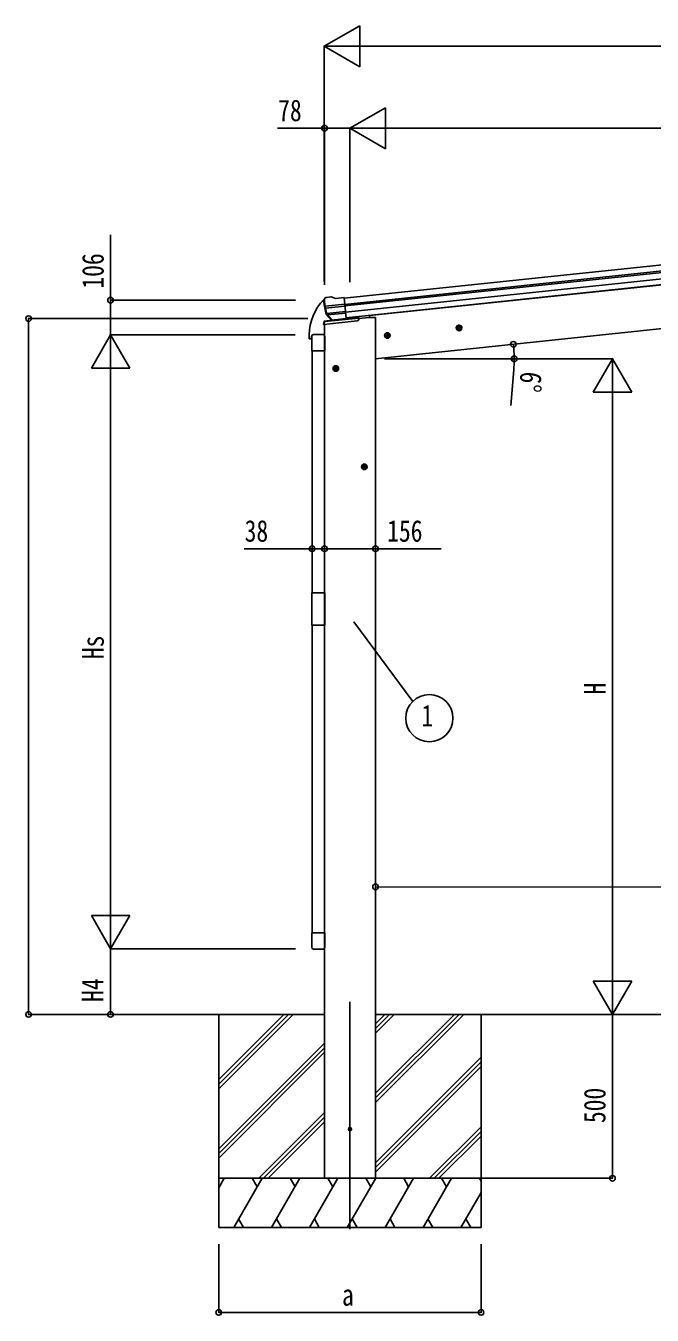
# Model space of a CAD drawing. Units: millimetres, scale not verified. Extents: x -10512 to 10512, y -7425 to 7425.
# Drawn here: x -7008 to -5097, y -5108 to -1174 of the extents above; entities that cross this region are included whole.
import ezdxf
from ezdxf.enums import TextEntityAlignment as Align

# ---------------------------------------------------------------- set-up
doc = ezdxf.new("R2010")
doc.units = ezdxf.units.MM
doc.header["$LTSCALE"] = 30
for name, color, linetype in [('0-3_YKK_12', 2, 'Continuous'), ('0-4_YKK_13', 4, 'Continuous'), ('0-5_YKK_A1', 4, 'Continuous'), ('0-6_YKK_D', 6, 'Continuous')]:
    doc.layers.add(name, color=color, linetype=linetype)
doc.styles.add('ＭＳ ゴシック', font='')
doc.styles.get('ＭＳ ゴシック').set_extended_font_data('MS Gothic')

msp = doc.modelspace()

# ---------------------------------------------------------------- linework, layer by layer
at = {"layer": '0-3_YKK_12'}
msp.add_line((-6019.24, -4151.91), (-6019.24, -4845.23), dxfattribs=at)
at = {"layer": '0-4_YKK_13'}
for p, q in [((-6094.49, -2004.67), (-6097.99, -2008.99)), ((-6094.49, -2004.67), (-6094.49, -2004.67)), ((-6091.13, -2002.85), (-6091.13, -2002.85)), ((-6063.56, -2005.98), (-6037.04, -2003.2)), ((-6030.25, -2067.75), (-6037.04, -2003.2)), ((-6099.28, -2013.76), (-6099.36, -2011.89)), ((-6097.99, -2008.99), (-6098.69, -2009.85)), ((-6034.88, -2023.73), (-6094.62, -2030)), ((-6093.87, -2035.84), (-6034.27, -2029.58)), ((-6099.41, -2085.67), (-6098.17, -2076.25)), ((-6098.41, -2085.56), (-5996.89, -2074.89)), ((-6097.19, -2076.31), (-6098.41, -2085.56)), ((-6098.41, -2085.56), (-6097.19, -2076.31)), ((-6096.67, -2076.33), (-6097.88, -2085.51)), ((-6097.19, -2076.31), (-6097.29, -2075.39)), ((-6097.29, -2075.39), (-6097.19, -2076.31)), ((-5992.41, -2065.3), (-6097.19, -2076.31)), ((-6097.19, -2076.31), (-5992.41, -2065.3)), ((-5992.41, -2065.37), (-6096.67, -2076.33)), ((-6095.74, -2076.74), (-6095.8, -2076.24)), ((-5992.41, -2065.88), (-6095.74, -2076.74)), ((-6076.36, -2071.4), (-6090.05, -2055.65)), ((-6089.57, -2052.06), (-6032.53, -2046.06)), ((-6075.42, -2070.77), (-6088.47, -2054.83)), ((-6087.24, -2056.33), (-6032.06, -2050.53)), ((-6066.06, -2071.51), (-6073.75, -2072.32)), ((-6073.65, -2072.08), (-6030.28, -2067.52)), ((-6065.78, -2071.58), (-6066.06, -2071.51)), ((-6040.45, -2068.91), (-6065.78, -2071.58)), ((-6040.2, -2068.79), (-6040.45, -2068.91)), ((-6030.25, -2067.75), (-6040.2, -2068.79)), ((-6027.41, -2068.05), (-6027.41, -2069.55)), ((-5992.41, -2069.92), (-5992.41, -2065.3)), ((-6143.24, -2117.2), (-6143.24, -2128.96)), ((-6135.98, -2122.2), (-6135.98, -2128.96)), ((-6135.74, -2165.69), (-6135.74, -2121.99)), ((-6130.24, -2116.49), (-6101.24, -2116.49)), ((-6129.98, -2116.2), (-6096.74, -2116.2)), ((-6098.41, -2085.56), (-6099.41, -2085.67)), ((-6095.74, -2121.99), (-6095.74, -2165.69)), ((-6142.74, -2129.46), (-6136.48, -2129.46)), ((-6095.74, -2165.69), (-6135.74, -2165.69)), ((-6135.74, -3941.69), (-6135.74, -3985.39)), ((-6095.74, -3941.69), (-6135.74, -3941.69)), ((-6095.74, -3985.39), (-6095.74, -3941.69)), ((-6130.24, -3990.89), (-6101.24, -3990.89))]:
    msp.add_line(p, q, dxfattribs=at)
for points in [[(-6077.64, -2001.43), (-6077.65, -2001.43), (-6091.13, -2002.85)], [(-6063.56, -2005.98), (-6076.35, -2001.58), (-6076.36, -2001.58)], [(-6097.29, -2075.39), (-5992.41, -2064.37), (-5992.41, -2065.3)]]:
    msp.add_lwpolyline(points, dxfattribs=at)
msp.add_lwpolyline([(-6135.74, -2904.69), (-6095.74, -2904.69), (-6095.74, -3002.69), (-6135.74, -3002.69)], close=True, dxfattribs=at)
msp.add_circle((-6018.99, -4540.15), 5, dxfattribs=at)
for centre, radius, start, end in [((-6090.61, -2007.82), 5, 96.04426, 140.95574), ((-6077.33, -2004.42), 3, 71.02369, 95.97631), ((-5990.98, -2117.2), 152.26, 135.14293, 180), ((-5898.38, -1992.65), 202, 186, 197.86084), ((-6098.56, -2010.16), 0.5, 86.79478, 135.14293), ((-5905.45, -1994.69), 192.44, 185.42422, 190.5729), ((-6139.34, -2037.35), 45.32, 6.35482, 9.32878), ((-6096.65, -2036.21), 2.74, 7.56588, 12.97849), ((-6093.77, -2037.19), 1.35, 94.08073, 96.8395), ((-5898.38, -1992.65), 200.2, 192.46117, 197.79991), ((-6097.91, -2079.91), 3.66, 78.7113, 94.17753), ((-6097.91, -2079.91), 3.66, 78.7113, 94.17753), ((-6097.18, -2076.38), 1, 96, 172.5), ((-6087.79, -2053.68), 3, 197.86084, 221), ((-6086.14, -2052.93), 3, 197.79991, 219.30889), ((-6074.1, -2069.44), 2.99, 220.99261, 266.7283), ((-5997.41, -2069.92), 5, 276, 0), ((-6129.98, -2122.2), 6, 90, 180), ((-6130.24, -2121.99), 5.5, 90, 180), ((-6101.24, -2121.99), 5.5, 0, 90), ((-6142.74, -2128.96), 0.5, 180, 270), ((-6136.48, -2128.96), 0.5, 270, 0), ((-6130.24, -3985.39), 5.5, 180, 270), ((-6101.24, -3985.39), 5.5, 270, 0)]:
    msp.add_arc(centre, radius, start, end, dxfattribs=at)
for centre, major_axis, ratio, start_param, end_param in [((-6096.35, -2011.74), (1.9, 2.34), 0.995767, 1.5707963, 2.2972137), ((-6092.81, -2007.36), (-5.48, -2.51), 0.24881, 5.8190815, 5.8226003), ((-6097.15, -2012.9), (-0.38, 5.97), 0.020485, 4.7140547, 5.6117533), ((-5896.07, -2014.59), (-20.92, 199.05), 0.994373, 1.5554317, 1.5718064), ((-6076.4, -2069.36), (-1.71, 2.84), 0.040856, 4.1415604, 4.1696818), ((-6073.97, -2069.1), (-0.51, 2.96), 0.642905, 2.0792573, 3.037247), ((-6074.01, -2069.21), (-3.02, -2.79), 0.650902, 0.9542299, 1.0270405), ((-6074.06, -2069.33), (-1.1, -2.8), 0.997631, 0.3902369, 0.4789948)]:
    msp.add_ellipse(centre, major_axis=major_axis, ratio=ratio, start_param=start_param, end_param=end_param, dxfattribs=at)
at = {"layer": '0-5_YKK_A1'}
for p, q in [((-6036.83, -2005.19), (-4040.74, -1795.39)), ((-6034.84, -2024.08), (-4038.76, -1814.28)), ((-6034.41, -2028.26), (-4038.32, -1818.46)), ((-6032.32, -2048.12), (-4036.23, -1838.32)), ((-4034.47, -1855.06), (-6030.56, -2064.86)), ((-4034.37, -1856.05), (-5959.66, -2058.41)), ((-4013.9, -1987.64), (-5941.24, -2190.21)), ((-5959.66, -2058.41), (-5959.05, -2064.21)), ((-5941.24, -4690.21), (-5941.24, -2064.21)), ((-6096.74, -4690.21), (-6096.74, -2085.39)), ((-5895.08, -2117.99), (-5914.97, -2120.08)), ((-5905.81, -2111.57), (-5911.88, -2115.98)), ((-5911.88, -2115.98), (-5911.09, -2123.44)), ((-5911.09, -2123.44), (-5904.24, -2126.5)), ((-5903.98, -2128.98), (-5906.07, -2109.09)), ((-5898.95, -2114.62), (-5905.81, -2111.57)), ((-5676.28, -2094.99), (-5696.17, -2097.08)), ((-5687.01, -2088.57), (-5693.08, -2092.98)), ((-5693.08, -2092.98), (-5692.3, -2100.45)), ((-5692.3, -2100.45), (-5685.44, -2103.5)), ((-5685.18, -2105.98), (-5687.27, -2086.09)), ((-5680.15, -2091.62), (-5687.01, -2088.57)), ((-6134.74, -2165.69), (-6134.74, -2904.69)), ((-6096.74, -2165.69), (-6096.74, -2904.69)), ((-6052.24, -2219.76), (-6072.24, -2219.76)), ((-6062.24, -2212.25), (-6068.74, -2216.01)), ((-6068.74, -2216.01), (-6068.74, -2223.51)), ((-6068.74, -2223.51), (-6062.24, -2227.26)), ((-6062.24, -2229.76), (-6062.24, -2209.76)), ((-6055.74, -2216.01), (-6062.24, -2212.25)), ((-5975.24, -2512.25), (-5981.74, -2516.01)), ((-5981.74, -2516.01), (-5981.74, -2523.51)), ((-5975.24, -2529.76), (-5975.24, -2509.76)), ((-5968.74, -2516.01), (-5975.24, -2512.25)), ((-5965.24, -2519.76), (-5985.24, -2519.76)), ((-5981.74, -2523.51), (-5975.24, -2527.26)), ((-6134.74, -3002.69), (-6134.74, -3941.69)), ((-6096.74, -3941.69), (-6096.74, -3002.69)), ((-6547.87, -4190.21), (-6096.74, -4190.21)), ((-6419.24, -4416.84), (-6192.61, -4190.21)), ((-6419.24, -4402.69), (-6206.75, -4190.21)), ((-6419.24, -4388.55), (-6220.89, -4190.21)), ((-6419.24, -4190.27), (-6419.24, -4840.21)), ((-5941.24, -4190.21), (-3292.76, -4190.21)), ((-5941.24, -4459.34), (-5672.11, -4190.21)), ((-5941.24, -4445.19), (-5686.25, -4190.21)), ((-5941.24, -4431.05), (-5700.39, -4190.21)), ((-5941.24, -4247.15), (-5884.3, -4190.21)), ((-5941.24, -4233), (-5898.44, -4190.21)), ((-5941.24, -4218.86), (-5912.58, -4190.21)), ((-5619.24, -4190.27), (-5619.24, -4840.21)), ((-6419.24, -4600.68), (-6097.24, -4278.69)), ((-6419.24, -4614.83), (-6097.24, -4292.83)), ((-6419.24, -4628.97), (-6097.24, -4306.97)), ((-5941.24, -4643.18), (-5619.24, -4321.19)), ((-5941.24, -4657.32), (-5619.24, -4335.33)), ((-5941.24, -4671.47), (-5619.24, -4349.47)), ((-6296.63, -4690.21), (-6097.24, -4490.82)), ((-6282.49, -4690.21), (-6097.24, -4504.96)), ((-6268.34, -4690.21), (-6097.24, -4519.1)), ((-5776.13, -4690.21), (-5619.24, -4533.32)), ((-5761.99, -4690.21), (-5619.24, -4547.46)), ((-5747.84, -4690.21), (-5619.24, -4561.6)), ((-5619.24, -4690.21), (-6419.24, -4690.21)), ((-6419.24, -4719.15), (-6402.53, -4690.21)), ((-6417.53, -4716.19), (-6419.24, -4713.23)), ((-6373.66, -4840.21), (-6287.06, -4690.21)), ((-6302.06, -4716.19), (-6317.06, -4690.21)), ((-6258.19, -4840.21), (-6171.59, -4690.21)), ((-6186.59, -4716.19), (-6201.59, -4690.21)), ((-6142.72, -4840.21), (-6056.12, -4690.21)), ((-6071.12, -4716.19), (-6086.12, -4690.21)), ((-6027.25, -4840.21), (-5940.65, -4690.21)), ((-5955.65, -4716.19), (-5970.65, -4690.21)), ((-5911.78, -4840.21), (-5825.18, -4690.21)), ((-5840.18, -4716.19), (-5855.18, -4690.21)), ((-5796.31, -4840.21), (-5709.71, -4690.21)), ((-5724.71, -4716.19), (-5739.71, -4690.21)), ((-5619.24, -4698.87), (-5624.24, -4690.21)), ((-5680.84, -4840.21), (-5619.24, -4733.5)), ((-6358.66, -4814.23), (-6343.66, -4840.21)), ((-6243.19, -4814.23), (-6228.19, -4840.21)), ((-6127.72, -4814.23), (-6112.72, -4840.21)), ((-6012.25, -4814.23), (-5997.25, -4840.21)), ((-5896.78, -4814.23), (-5881.78, -4840.21)), ((-5781.31, -4814.23), (-5766.31, -4840.21)), ((-5665.84, -4814.23), (-5650.85, -4840.21)), ((-6419.24, -4840.21), (-5619.24, -4840.21))]:
    msp.add_line(p, q, dxfattribs=at)
for points in [[(-5941.24, -2064.21), (-5961.24, -2064.21), (-5992.41, -2067.48)], [(-5904.24, -2126.5), (-5898.17, -2122.08), (-5898.95, -2114.62)], [(-5685.44, -2103.5), (-5679.37, -2099.09), (-5680.15, -2091.62)], [(-6062.24, -2227.26), (-6055.74, -2223.51), (-6055.74, -2216.01)], [(-5975.24, -2527.26), (-5968.74, -2523.51), (-5968.74, -2516.01)]]:
    msp.add_lwpolyline(points, dxfattribs=at)
for centre, radius in [((-5905.02, -2119.03), 8.5), ((-5905.02, -2119.03), 7.7), ((-5905.02, -2119.03), 6.5), ((-5686.23, -2096.04), 8.5), ((-5686.23, -2096.04), 7.7), ((-5686.23, -2096.04), 6.5), ((-6062.24, -2219.76), 8.5), ((-6062.24, -2219.76), 7.7), ((-6062.24, -2219.76), 6.5), ((-5975.24, -2519.76), 8.5), ((-5975.24, -2519.76), 7.7), ((-5975.24, -2519.76), 6.5)]:
    msp.add_circle(centre, radius, dxfattribs=at)
at = {"layer": '0-6_YKK_D'}
for p, q in [((-6097.24, -1236.81), (-5988.98, -1174.31)), ((-5988.98, -1299.31), (-5988.98, -1174.31)), ((-6097.24, -1954.23), (-6097.24, -1235.81)), ((-6097.24, -1236.81), (-5988.98, -1299.31)), ((-6097.24, -1236.81), (-5880.73, -1236.81)), ((-5972.24, -1236.81), (-4103.85, -1236.81)), ((-6018.99, -1486.81), (-5910.73, -1424.31)), ((-5910.73, -1549.31), (-5910.73, -1424.31)), ((-6096.74, -1964.23), (-6096.74, -1485.81)), ((-6018.99, -1956.06), (-6018.99, -1485.81)), ((-6018.99, -1956.06), (-6018.99, -1485.81)), ((-6018.99, -1486.81), (-5910.73, -1549.31)), ((-6018.99, -1486.81), (-5802.48, -1486.81)), ((-5893.99, -1486.81), (-4103.85, -1486.81)), ((-6185.12, -2011.38), (-6750.21, -2011.38)), ((-6147.24, -2067.7), (-7000.21, -2067.7)), ((-6999.21, -2067.7), (-6999.21, -4190.21)), ((-6749.21, -2117.19), (-6807.8, -2218.68)), ((-6186.01, -2117.19), (-6750.21, -2117.19)), ((-6186.01, -2117.19), (-6750.21, -2117.19)), ((-6749.21, -2117.19), (-6690.61, -2218.68)), ((-6749.21, -2117.19), (-6749.21, -2320.17)), ((-5913.94, -2190.21), (-5217.32, -2190.21)), ((-5866.87, -2190.21), (-5517.32, -2190.21)), ((-5218.32, -2190.21), (-5276.92, -2291.69)), ((-5218.32, -2190.21), (-5159.73, -2291.69)), ((-5218.32, -2190.21), (-5218.32, -2393.18)), ((-6807.8, -2218.68), (-6690.61, -2218.68)), ((-6749.21, -3873), (-6749.21, -2234.38)), ((-5519.69, -2224.18), (-5528.44, -2332.76)), ((-5276.92, -2291.69), (-5159.73, -2291.69)), ((-5218.32, -2307.39), (-5218.32, -4073.02)), ((-6134.74, -2740.77), (-6134.74, -2770.76)), ((-6096.74, -2735.67), (-6096.74, -2770.76)), ((-6007.39, -2992.79), (-5827.59, -3235.43)), ((-6749.21, -3990.19), (-6749.21, -3787.22)), ((-3821.78, -3802.62), (-5941.24, -3801.02)), ((-6749.21, -3990.19), (-6807.8, -3888.7)), ((-6690.61, -3888.7), (-6807.8, -3888.7)), ((-6749.21, -3990.19), (-6690.61, -3888.7)), ((-6184.74, -3990.19), (-6750.21, -3990.19)), ((-6184.74, -3990.19), (-6750.21, -3990.19)), ((-6749.21, -3990.19), (-6749.21, -4190.21)), ((-5218.32, -4190.21), (-5218.32, -3987.23)), ((-5218.32, -4190.21), (-5276.92, -4088.72)), ((-5159.73, -4088.72), (-5276.92, -4088.72)), ((-5218.32, -4190.21), (-5159.73, -4088.72)), ((-6548.87, -4190.21), (-7000.21, -4190.21)), ((-6536, -4190.21), (-6750.21, -4190.21)), ((-5618.24, -4190.21), (-5217.32, -4190.21)), ((-5218.32, -4190.21), (-5218.32, -4690.21)), ((-5618.24, -4690.21), (-5217.32, -4690.21)), ((-6419.24, -4891.15), (-6419.24, -5100.46)), ((-5619.24, -4891.15), (-5619.24, -5100.46)), ((-6419.24, -5099.46), (-5619.24, -5099.46))]:
    msp.add_line(p, q, dxfattribs=at)
for points in [[(-6018.99, -1486.81), (-6096.74, -1486.81), (-6239.67, -1486.81)], [(-6749.21, -2117.19), (-6749.21, -2011.38), (-6749.21, -1811.68)], [(-6096.74, -2769.76), (-6134.74, -2769.76), (-6341.87, -2769.76)], [(-6096.74, -2769.76), (-5941.24, -2769.76), (-5740.7, -2769.76)]]:
    msp.add_lwpolyline(points, dxfattribs=at)
for centre, radius in [((-6096.74, -1486.81), 8.5), ((-6749.21, -2011.38), 8.5), ((-6999.21, -2067.7), 8.5), ((-5520.64, -2146), 8.5), ((-5518.32, -2190.21), 8.5), ((-6134.74, -2769.76), 8.5), ((-6096.74, -2769.76), 8.5), ((-6096.74, -2769.76), 8.5), ((-5941.24, -2769.76), 8.5), ((-5776.87, -3286.53), 72), ((-5941.24, -3801.02), 8.5), ((-6999.21, -4190.21), 8.5), ((-6749.21, -4190.21), 8.5), ((-5218.32, -4690.21), 8.5), ((-6419.24, -5099.46), 8.5), ((-5619.24, -5099.46), 8.5)]:
    msp.add_circle(centre, radius, dxfattribs=at)
for start, end in [(0, 6), (355.39249, 0)]:
    msp.add_arc((-5941.24, -2190.21), 422.91, start, end, dxfattribs=at)

# ---------------------------------------------------------------- texts
at = {"layer": '0-6_YKK_D', "style": 'ＭＳ ゴシック', "width": 0.8}
for s, p in [('78', (-6238, -1485.14)), ('38', (-6340.21, -2768.09)), ('156', (-5905.57, -2768.09)), ('1', (-5800.87, -3331.53)), ('a', (-6043.24, -5098.66))]:
    msp.add_text(s, height=65.98, dxfattribs=at).set_placement(p, align=Align.BOTTOM_LEFT)
for s, rotation, p in [('106', 90, (-6750.46, -1976.13)), ('6°', 265.392, (-5518.16, -2225.97)), ('Hs', 90, (-6750.21, -3106.49)), ('H', 90, (-5219.32, -3214.21)), ('H4', 90, (-6751.21, -4152.21)), ('500', 90, (-5219.99, -4521.81))]:
    msp.add_text(s, height=65.98, rotation=rotation, dxfattribs=at).set_placement(p, align=Align.BOTTOM_LEFT)

doc.saveas('drawing.dxf')
